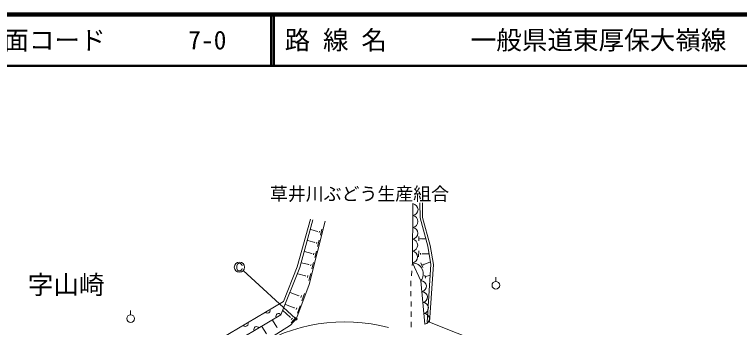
# Model space of a CAD drawing. Units: millimetres, scale not verified. Extents: x 40000 to 680000, y 20000 to 380000.
# Drawn here: x 127565 to 269296, y 318835 to 380000 of the extents above; entities that cross this region are included whole.
import ezdxf
from ezdxf.enums import TextEntityAlignment as Align

# ---------------------------------------------------------------- set-up
doc = ezdxf.new("R2010")
doc.units = ezdxf.units.MM
doc.header["$LTSCALE"] = 1000
doc.header["$PDMODE"] = 32
doc.header["$PDSIZE"] = 500
for name, color, linetype, lineweight in [('M-BGD', 7, 'Continuous', 13), ('M-STR-STRC', 7, 'Continuous', 13), ('M-TTL', 2, 'Continuous', 140), ('M-TTL-LINE', 7, 'Continuous', 50)]:
    doc.layers.add(name, color=color, linetype=linetype, lineweight=lineweight)
doc.layers.add('M-TTL-TXT', color=7, linetype='Continuous')
doc.styles.add('ＭＳ ゴシック', font='')
doc.styles.get('ＭＳ ゴシック').set_extended_font_data('MS Gothic')

msp = doc.modelspace()

# ---------------------------------------------------------------- linework, layer by layer
at = {"layer": 'M-BGD'}
for p, q in [((205346, 331455), (205449, 343036)), ((206855, 340289), (206802, 343181)), ((207353, 340360), (207302, 343191)), ((208357, 334745), (206855, 340289)), ((208846, 334852), (207353, 340360)), ((182848, 330710), (185400, 339977)), ((183322, 330550), (185882, 339844)), ((188265, 339600), (185140, 327242)), ((186809, 337621), (185467, 337961)), ((186799, 337585), (186818, 337658)), ((187124, 337385), (187198, 337679)), ((187365, 336856), (187662, 338031)), ((206595, 335752), (206603, 336599)), ((206852, 336068), (206854, 336279)), ((207106, 336145), (207107, 336197)), ((207107, 336171), (207873, 336164)), ((186251, 335475), (184878, 335823)), ((186242, 335438), (186261, 335513)), ((186573, 335235), (186649, 335534)), ((186819, 334695), (187121, 335892)), ((208961, 331121), (208357, 334745)), ((209464, 331146), (208846, 334852)), ((185688, 333306), (184283, 333662)), ((185679, 333268), (185698, 333345)), ((186016, 333061), (186093, 333366)), ((186266, 332511), (186575, 333732)), ((206567, 332631), (206578, 333804)), ((206923, 333068), (206926, 333361)), ((207276, 333175), (207276, 333248)), ((207276, 333211), (208515, 333200)), ((183322, 330550), (179610, 321311)), ((182848, 330710), (180129, 323943)), ((185119, 331115), (183682, 331478)), ((185109, 331076), (185129, 331154)), ((185453, 330865), (185532, 331176)), ((185708, 330304), (186023, 331548)), ((205303, 330922), (205346, 331455)), ((206993, 327955), (205346, 331455)), ((207358, 330548), (207021, 331441)), ((207499, 330984), (207415, 331207)), ((207735, 331169), (207714, 331225)), ((207725, 331197), (208782, 331597)), ((208224, 319878), (208961, 331121)), ((208723, 319845), (209464, 331146)), ((184472, 328900), (182924, 329292)), ((184461, 328857), (184483, 328944)), ((184843, 328623), (184930, 328968)), ((185126, 328001), (185475, 329381)), ((205144, 328928), (205224, 329925)), ((207910, 328501), (207772, 329046)), ((208021, 328747), (207987, 328883)), ((208172, 328839), (208163, 328873)), ((208167, 328856), (208726, 328998)), ((205064, 327916), (205065, 327931)), ((205068, 326931), (205064, 327916)), ((207765, 319462), (206993, 327955)), ((221662, 327839), (221662, 328639)), ((185140, 327242), (182777, 320778)), ((183157, 325047), (181467, 325665)), ((183140, 325003), (183173, 325092)), ((183519, 324713), (183649, 325069)), ((183751, 324023), (184271, 325447)), ((205077, 324931), (205073, 325931)), ((153590, 308211), (180129, 323943)), ((182267, 322685), (180526, 323322)), ((205087, 322931), (205082, 323931)), ((150267, 321325), (150267, 322125)), ((181475, 320824), (180043, 322138)), ((182251, 322640), (182284, 322731)), ((182639, 322342), (182773, 322708)), ((182877, 321634), (183411, 323095)), ((205096, 320931), (205091, 321931)), ((154651, 306515), (179610, 321311)), ((181445, 320791), (181505, 320856)), ((182624, 320527), (181488, 319289)), ((181621, 319730), (182577, 320771)), ((181668, 320407), (181906, 320667)), ((181488, 319289), (174097, 314617)), ((176841, 317602), (175944, 319021)), ((178881, 318867), (178010, 320246)), ((205105, 318931), (205101, 319931)), ((227204, 312571), (208723, 319845)), ((178844, 318844), (178918, 318891))]:
    msp.add_line(p, q, dxfattribs=at)
for centre in [(221662, 327089), (150267, 320575)]:
    msp.add_circle(centre, 750, dxfattribs=at)
for centre, radius, start, end in [((205280, 341879), 1169, 277.26719, 81.71425), ((205260, 339563), 1169, 277.26719, 81.71425), ((205239, 337247), 1169, 277.26719, 81.71425), ((205219, 334931), 1169, 277.26719, 81.71425), ((205198, 332614), 1169, 277.26719, 81.71425), ((205324, 329307), 2148, 320.98047, 89.42178), ((207024, 326887), 1068, 278.73662, 91.65224), ((207217, 324764), 1068, 278.73662, 91.65224), ((207410, 322641), 1068, 278.73662, 91.65224), ((177037, 322111), 500, 210.65902, 30.65902), ((179180, 321056), 500, 30.65902, 210.65902), ((207603, 320518), 1068, 278.73662, 91.65224), ((172736, 319561), 500, 210.65902, 30.65902), ((192143, 286716), 33229, 75.08793, 122.89468), ((174879, 318506), 500, 30.65902, 210.65902)]:
    msp.add_arc(centre, radius, start, end, dxfattribs=at)
at = {"layer": 'M-STR-STRC'}
for p, q in [((171040, 330884), (171040, 330384)), ((182479, 320591), (172277, 329957))]:
    msp.add_line(p, q, dxfattribs=at)
for centre, radius in [((171540, 330634), 1000), ((182590, 320490), 150), ((182590, 320490), 120), ((182590, 320490), 90), ((182590, 320490), 60), ((182590, 320490), 30)]:
    msp.add_circle(centre, radius, dxfattribs=at)
for centre, start, end in [((171540, 330884), 360, 180), ((171540, 330384), 180, 0)]:
    msp.add_arc(centre, 500, start, end, dxfattribs=at)
msp.add_point((182590, 320490), dxfattribs=at)
at = {"layer": 'M-TTL'}
msp.add_line((680000, 380000), (40000, 380000), dxfattribs=at)
at = {"layer": 'M-TTL-LINE'}
for p, q in [((177750, 380000), (177750, 370000)), ((178250, 380000), (178250, 370000)), ((40000, 370000), (680000, 370000))]:
    msp.add_line(p, q, dxfattribs=at)

# ---------------------------------------------------------------- texts
at = {"layer": 'M-BGD', "style": 'ＭＳ ゴシック'}
msp.add_text('草井川ぶどう生産組合', height=2566, dxfattribs=at).set_placement((195005, 342901), align=Align.BOTTOM_CENTER)
msp.add_text('字山崎', height=3666, dxfattribs=at).set_placement((137659, 327192), align=Align.MIDDLE_CENTER)
at = {"layer": 'M-TTL-TXT', "style": 'ＭＳ ゴシック'}
for s, p in [('図面コード', (120380, 375000)), ('路 線 名', (180380, 375000)), ('一般県道東厚保大嶺線', (216734, 375000)), ('7-0', (161521, 375000))]:
    msp.add_text(s, height=3666, dxfattribs=at).set_placement(p, align=Align.MIDDLE_LEFT)

doc.saveas('drawing.dxf')
